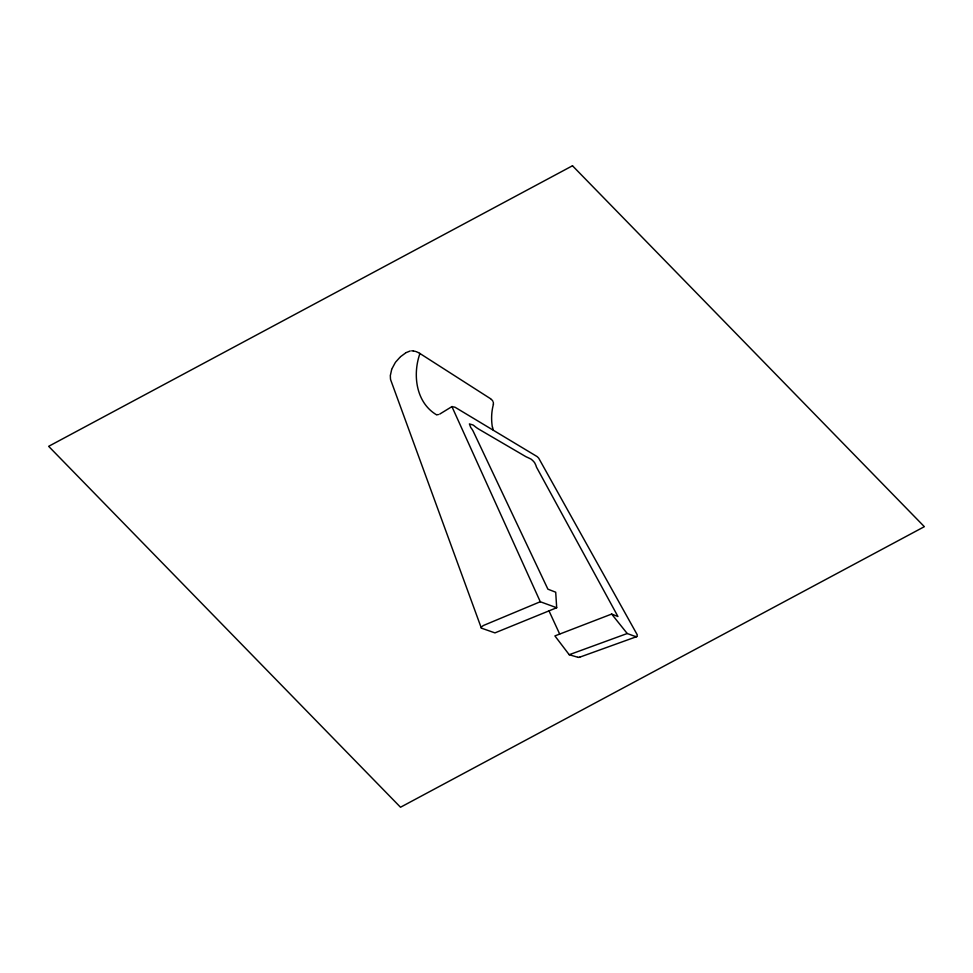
<?xml version="1.0" encoding="UTF-8"?>
<svg xmlns="http://www.w3.org/2000/svg" width="973" height="973" viewBox="0 0 973 973"><rect width="100%" height="100%" fill="white"/><g stroke="black" fill="none" stroke-linecap="round" stroke-linejoin="round"><path stroke-width="1.46" d="M390.343 375.894L390.489 379.105M390.38 375.359L391.681 369.436M493.311 404.087L493.396 403.333A6.47 4.792 17.7 0 0 493.311 402.481L493.226 402.129M391.888 368.889L395.245 362.649M395.597 362.138L400.171 357.042M400.645 356.617L405.741 352.871M579.786 657.152L636.889 636.561L637.279 634.87L538.726 458.198A22.866 16.93 17.7 0 0 537.096 456.568L454.963 407.201L451.946 406.653L540.283 601.74L556.69 607.736L555.705 592.216L547.896 589.164L473.206 431.27A23.194 17.186 17.7 0 0 470.737 427.5L469.412 423.924L473.024 424.982A12.467 9.231 17.7 0 1 474.569 426.138A27.901 20.664 17.7 0 0 478.825 429.166L525.225 456.288A9.998 7.407 17.7 0 0 527.402 457.359L531.015 459.098A17.94 13.294 17.7 0 1 534.663 462.771L535.977 465.483A10.581 7.845 17.7 0 0 536.974 468.037L617.94 616.517L611.664 614.06L554.902 635.916L569.217 654.72L577.889 657.274M452.117 406.495L439.723 414.097M406.288 352.554L410.253 350.961M540.283 601.74L483.423 625.493L481.574 626.819L481.367 628.132L494.953 632.888L556.69 607.736M569.217 654.72L627.22 633.52L635.405 636.512M438.422 414.547L437.011 414.766M411.676 350.852L413.014 350.925M413.428 350.973L415.666 351.484M416.335 351.703L418.621 352.713M419.132 352.992L490.55 398.723M419.947 353.479C412.503 374.459 415.763 402.384 436.463 414.766M490.988 399.052L492.289 400.353A6.702 4.962 17.7 0 1 492.739 401.01L492.8 401.119M611.664 614.06L627.22 633.52M548.991 610.874L559.694 634.068M481.294 627.962L390.55 379.506M493.214 430.017L492.533 427.074M636.743 636.67A1.715 1.265 17.7 0 1 635.43 636.476M579.75 657.116A2.737 2.031 17.7 0 1 577.889 657.31M492.35 427.074A93.822 69.509 17.7 0 1 493.457 404.196M572.489 165.763L48.65 446.327L400.511 807.237L924.35 526.673L572.489 165.763"/></g></svg>
